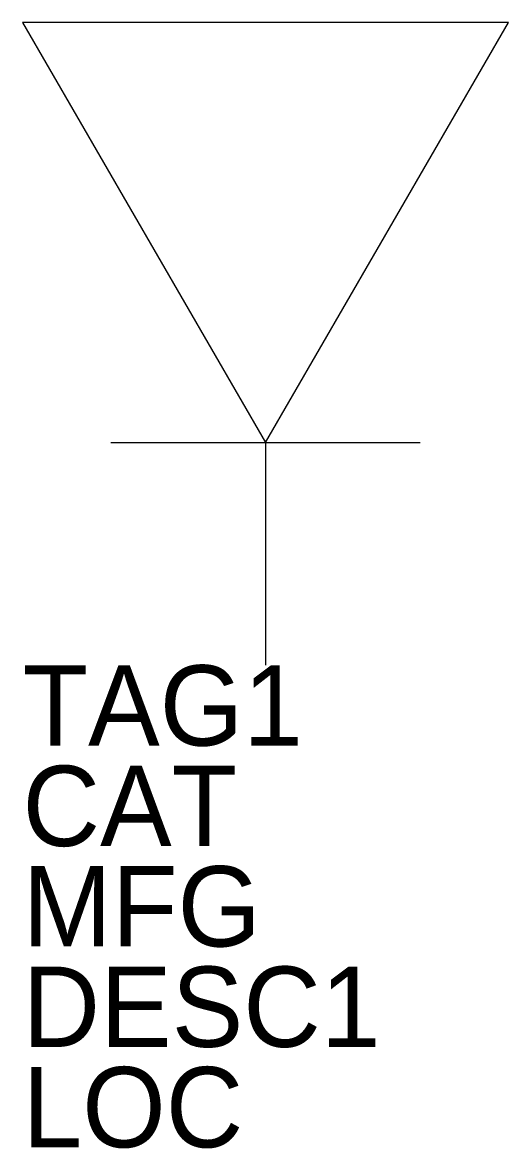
# Model space of a CAD drawing. Extents: x -0.38 to 0.38, y -1.25 to 0.5.
import ezdxf

# ---------------------------------------------------------------- set-up
doc = ezdxf.new("R2010")
doc.units = 0
doc.layers.get('0').update_dxf_attribs({"linetype": 'CONTINUOUS'})

msp = doc.modelspace()

# ---------------------------------------------------------------- linework, layer by layer
for p, q in [((0.3783, 0.5), (-0.3783, 0.5)), ((-0.3783, 0.5), (0, -0.1534)), ((0, -0.1534), (0.3783, 0.5)), ((-0.2407, -0.1534), (0.2407, -0.1534)), ((0, -0.1534), (0, -0.5))]:
    msp.add_line(p, q)

# ---------------------------------------------------------------- texts
for tag, p in [('TAG1', (-0.3783, -0.625)), ('CAT', (-0.3783, -0.78125)), ('MFG', (-0.3783, -0.9375)), ('DESC1', (-0.3783, -1.09375)), ('LOC', (-0.3783, -1.25))]:
    msp.add_attdef(tag, p, '', height=0.125)

doc.saveas('drawing.dxf')
